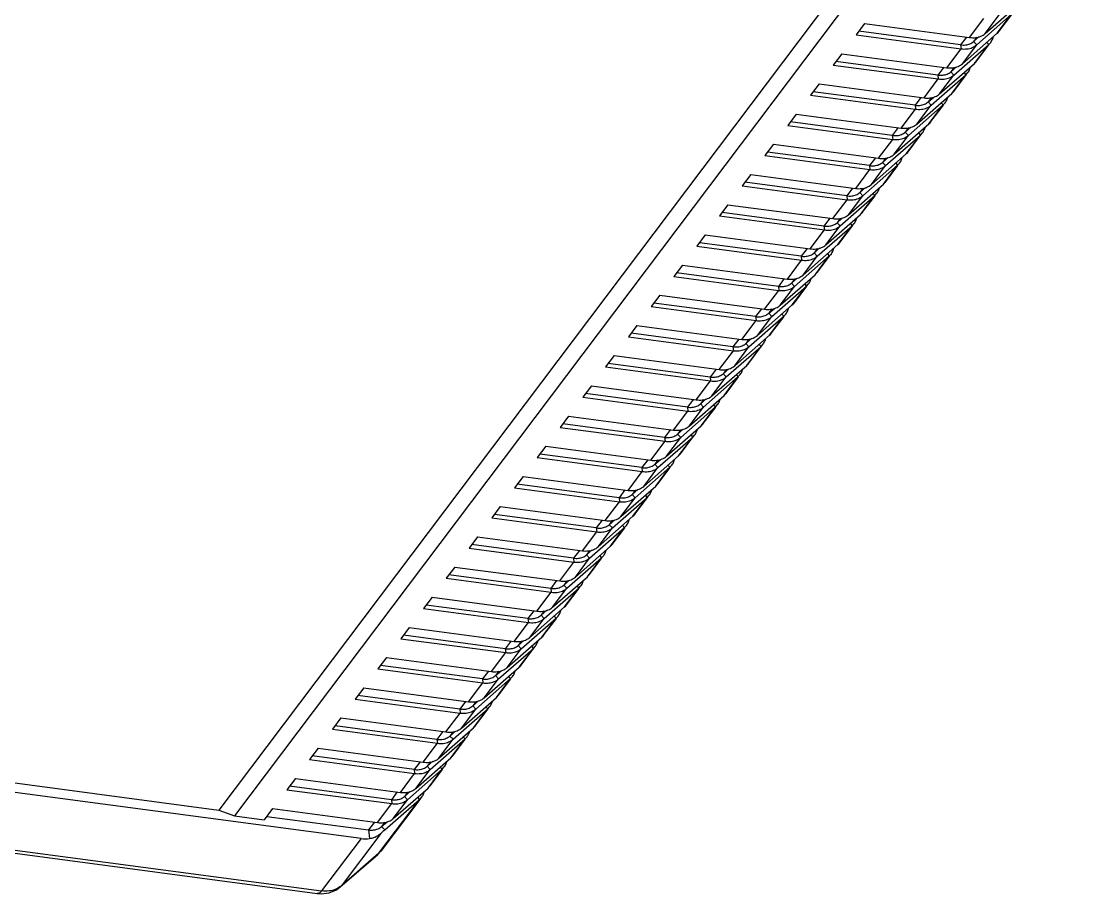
# Model space of a CAD drawing. Header units: millimetres. Extents: x 14343 to 15285, y -9166 to -7819.
# Drawn here: x 14973.7 to 15069, y -8985.3 to -8906.9 of the extents above; entities that cross this region are included whole.
import ezdxf

# ---------------------------------------------------------------- set-up
doc = ezdxf.new("R2010")
doc.units = ezdxf.units.MM

# ---------------------------------------------------------------- blocks, each defined once
blk = doc.blocks.new('u9')
at = {"color": 7, "linetype": 'Continuous'}
for p, q in [((-188.393, 491.942), (-191.791, 488.998)), ((-190.288, 487.569), (-186.745, 492.268)), ((-188.495, 491.834), (-188.393, 491.942)), ((-188.073, 492.175), (-188.392, 491.944)), ((-44.114, 473.3), (-186.745, 492.268)), ((-186.342, 492.508), (-186.692, 492.534)), ((-43.711, 473.54), (-186.342, 492.508)), ((-192.064, 487.101), (-188.495, 491.834)), ((-191.893, 488.89), (-188.495, 491.834)), ((-191.791, 488.998), (-192.073, 488.697)), ((-195.564, 484.067), (-192.073, 488.697)), ((-191.893, 488.89), (-195.542, 484.051)), ((-190.967, 486.794), (-191.056, 487.561)), ((-190.288, 487.569), (-47.658, 468.601)), ((-192.415, 486.792), (-195.542, 484.051)), ((-191.773, 486.131), (-193.054, 484.432)), ((-192.139, 486.498), (-192.647, 486.053)), ((-192.434, 486.107), (-192.139, 486.498)), ((-192.139, 486.498), (-192.415, 486.792)), ((-182.34, 484.876), (-191.773, 486.131)), ((-191.496, 486.094), (-190.967, 486.794)), ((-181.812, 485.577), (-190.967, 486.794)), ((-255.063, 384.532), (-178.901, 485.535)), ((-193.179, 485.776), (-196.308, 483.033)), ((-193.179, 485.776), (-194.46, 484.077)), ((-182.34, 484.876), (-181.575, 485.891)), ((-178.901, 485.535), (-181.575, 485.891)), ((-177.507, 485.004), (-178.901, 485.535)), ((-253.433, 384.315), (-177.507, 485.004)), ((-183.621, 483.177), (-193.054, 484.432)), ((-193.014, 484.08), (-193.054, 484.432)), ((-60.236, 469.409), (-177.507, 485.004)), ((-194.46, 484.077), (-197.588, 481.335)), ((-195.724, 483.855), (-195.542, 484.051)), ((-195.365, 483.86), (-195.543, 484.049)), ((-193.819, 483.417), (-195.1, 481.718)), ((-194.185, 483.785), (-194.693, 483.34)), ((-194.48, 483.393), (-194.185, 483.785)), ((-194.185, 483.785), (-194.46, 484.077)), ((-184.387, 482.163), (-193.819, 483.417)), ((-193.542, 483.38), (-193.014, 484.08)), ((-193.014, 484.08), (-183.859, 482.863)), ((-195.225, 483.062), (-198.354, 480.32)), ((-196.489, 482.838), (-197.61, 481.351)), ((-196.308, 483.033), (-197.588, 481.335)), ((-195.225, 483.062), (-196.506, 481.364)), ((-184.387, 482.163), (-183.621, 483.177)), ((-196.506, 481.364), (-199.635, 478.621)), ((-196.231, 481.071), (-196.506, 481.364)), ((-195.588, 480.667), (-195.06, 481.367)), ((-185.668, 480.464), (-195.1, 481.718)), ((-195.06, 481.367), (-195.1, 481.718)), ((-195.06, 481.367), (-185.905, 480.149)), ((-197.588, 481.335), (-197.77, 481.139)), ((-197.411, 481.146), (-197.588, 481.335)), ((-195.866, 480.703), (-197.147, 479.005)), ((-196.231, 481.071), (-196.739, 480.626)), ((-196.527, 480.68), (-196.231, 481.071)), ((-186.433, 479.449), (-195.866, 480.703)), ((-186.433, 479.449), (-185.668, 480.464)), ((-197.272, 480.349), (-200.4, 477.606)), ((-198.535, 480.124), (-199.657, 478.637)), ((-198.354, 480.32), (-199.635, 478.621)), ((-197.272, 480.349), (-198.552, 478.65)), ((-198.552, 478.65), (-201.681, 475.907)), ((-199.635, 478.621), (-199.816, 478.426)), ((-199.457, 478.432), (-199.635, 478.621)), ((-198.278, 478.358), (-198.552, 478.65)), ((-197.634, 477.953), (-197.106, 478.653)), ((-187.714, 477.75), (-197.147, 479.005)), ((-197.106, 478.653), (-197.147, 479.005)), ((-197.106, 478.653), (-187.951, 477.436)), ((-199.318, 477.635), (-202.446, 474.892)), ((-200.4, 477.606), (-201.681, 475.907)), ((-199.318, 477.635), (-200.599, 475.936)), ((-197.912, 477.99), (-199.193, 476.291)), ((-198.278, 478.358), (-198.785, 477.913)), ((-198.573, 477.966), (-198.278, 478.358)), ((-188.479, 476.735), (-197.912, 477.99)), ((-188.479, 476.735), (-187.714, 477.75)), ((-200.582, 477.411), (-201.703, 475.924)), ((-200.599, 475.936), (-203.727, 473.194)), ((-201.681, 475.907), (-201.863, 475.712)), ((-201.504, 475.719), (-201.681, 475.907)), ((-200.324, 475.644), (-200.832, 475.199)), ((-200.619, 475.253), (-200.324, 475.644)), ((-200.324, 475.644), (-200.599, 475.936)), ((-199.68, 475.239), (-199.152, 475.94)), ((-189.76, 475.037), (-199.193, 476.291)), ((-199.152, 475.94), (-199.193, 476.291)), ((-199.152, 475.94), (-189.997, 474.722)), ((-201.364, 474.921), (-204.492, 472.179)), ((-202.628, 474.697), (-203.749, 473.21)), ((-202.446, 474.892), (-203.727, 473.194)), ((-201.364, 474.921), (-202.645, 473.223)), ((-199.958, 475.276), (-201.239, 473.578)), ((-190.525, 474.022), (-199.958, 475.276)), ((-190.525, 474.022), (-189.76, 475.037)), ((-202.645, 473.223), (-205.773, 470.48)), ((-203.727, 473.194), (-203.909, 472.998)), ((-203.55, 473.005), (-203.727, 473.194)), ((-202.37, 472.93), (-202.878, 472.485)), ((-202.665, 472.539), (-202.37, 472.93)), ((-202.37, 472.93), (-202.645, 473.223)), ((-201.727, 472.526), (-201.199, 473.226)), ((-191.806, 472.323), (-201.239, 473.578)), ((-201.199, 473.226), (-201.239, 473.578)), ((-201.199, 473.226), (-192.044, 472.009)), ((-203.41, 472.208), (-206.539, 469.465)), ((-204.674, 471.984), (-205.795, 470.497)), ((-204.492, 472.179), (-205.773, 470.48)), ((-203.41, 472.208), (-204.691, 470.509)), ((-202.004, 472.563), (-203.285, 470.864)), ((-192.572, 471.308), (-202.004, 472.563)), ((-192.572, 471.308), (-191.806, 472.323)), ((-204.691, 470.509), (-207.82, 467.767)), ((-205.773, 470.48), (-205.955, 470.285)), ((-205.596, 470.292), (-205.773, 470.48)), ((-204.416, 470.217), (-204.924, 469.772)), ((-204.712, 469.825), (-204.416, 470.217)), ((-204.416, 470.217), (-204.691, 470.509)), ((-203.773, 469.812), (-203.245, 470.512)), ((-193.853, 469.61), (-203.285, 470.864)), ((-203.245, 470.512), (-203.285, 470.864)), ((-203.245, 470.512), (-194.09, 469.295)), ((-205.456, 469.494), (-208.585, 466.752)), ((-206.72, 469.27), (-207.842, 467.783)), ((-206.539, 469.465), (-207.82, 467.767)), ((-205.456, 469.494), (-206.737, 467.796)), ((-204.051, 469.849), (-205.332, 468.15)), ((-194.618, 468.595), (-204.051, 469.849)), ((-194.618, 468.595), (-193.853, 469.61)), ((-195.899, 466.896), (-205.332, 468.15)), ((-205.291, 467.799), (-205.332, 468.15)), ((-206.737, 467.796), (-209.866, 465.053)), ((-207.82, 467.767), (-208.001, 467.571)), ((-207.642, 467.578), (-207.82, 467.767)), ((-206.097, 467.135), (-207.378, 465.437)), ((-206.463, 467.503), (-206.97, 467.058)), ((-206.758, 467.112), (-206.463, 467.503)), ((-206.463, 467.503), (-206.737, 467.796)), ((-196.664, 465.881), (-206.097, 467.135)), ((-205.819, 467.099), (-205.291, 467.799)), ((-205.291, 467.799), (-196.136, 466.581)), ((-207.503, 466.781), (-210.631, 464.038)), ((-208.767, 466.556), (-209.888, 465.069)), ((-208.585, 466.752), (-209.866, 465.053)), ((-207.503, 466.781), (-208.784, 465.082)), ((-196.664, 465.881), (-195.899, 466.896)), ((-197.945, 464.182), (-207.378, 465.437)), ((-207.337, 465.085), (-207.378, 465.437)), ((-208.784, 465.082), (-211.912, 462.339)), ((-209.866, 465.053), (-210.047, 464.858)), ((-209.689, 464.864), (-209.866, 465.053)), ((-208.143, 464.422), (-209.424, 462.723)), ((-208.509, 464.79), (-209.016, 464.345)), ((-208.804, 464.398), (-208.509, 464.79)), ((-208.509, 464.79), (-208.784, 465.082)), ((-198.71, 463.167), (-208.143, 464.422)), ((-207.865, 464.385), (-207.337, 465.085)), ((-207.337, 465.085), (-198.182, 463.868)), ((-209.549, 464.067), (-212.677, 461.325)), ((-210.813, 463.843), (-211.934, 462.356)), ((-210.631, 464.038), (-211.912, 462.339)), ((-209.549, 464.067), (-210.83, 462.368)), ((-198.71, 463.167), (-197.945, 464.182)), ((-210.83, 462.368), (-213.958, 459.626)), ((-211.912, 462.339), (-212.094, 462.144)), ((-211.735, 462.151), (-211.912, 462.339)), ((-210.555, 462.076), (-210.83, 462.368)), ((-209.912, 461.671), (-209.384, 462.372)), ((-199.991, 461.469), (-209.424, 462.723)), ((-209.384, 462.372), (-209.424, 462.723)), ((-209.384, 462.372), (-200.228, 461.154)), ((-211.595, 461.353), (-214.724, 458.611)), ((-211.595, 461.353), (-212.876, 459.655)), ((-210.189, 461.708), (-211.47, 460.01)), ((-210.555, 462.076), (-211.063, 461.631)), ((-210.85, 461.685), (-210.555, 462.076)), ((-200.757, 460.454), (-210.189, 461.708)), ((-200.757, 460.454), (-199.991, 461.469)), ((-212.859, 461.129), (-213.98, 459.642)), ((-212.677, 461.325), (-213.958, 459.626)), ((-212.876, 459.655), (-216.005, 456.912)), ((-213.958, 459.626), (-214.14, 459.43)), ((-213.781, 459.437), (-213.958, 459.626)), ((-212.601, 459.362), (-212.876, 459.655)), ((-211.958, 458.958), (-211.43, 459.658)), ((-202.037, 458.755), (-211.47, 460.01)), ((-211.43, 459.658), (-211.47, 460.01)), ((-211.43, 459.658), (-202.275, 458.441)), ((-213.641, 458.64), (-216.77, 455.897)), ((-214.724, 458.611), (-216.005, 456.912)), ((-213.641, 458.64), (-214.922, 456.941)), ((-212.236, 458.995), (-213.516, 457.296)), ((-212.601, 459.362), (-213.109, 458.917)), ((-212.896, 458.971), (-212.601, 459.362)), ((-202.803, 457.74), (-212.236, 458.995)), ((-202.803, 457.74), (-202.037, 458.755)), ((-214.905, 458.416), (-216.026, 456.929)), ((-214.922, 456.941), (-218.051, 454.199)), ((-216.005, 456.912), (-216.186, 456.717)), ((-215.827, 456.724), (-216.005, 456.912)), ((-214.648, 456.649), (-215.155, 456.204)), ((-214.943, 456.257), (-214.648, 456.649)), ((-214.648, 456.649), (-214.922, 456.941)), ((-214.004, 456.244), (-213.476, 456.944)), ((-204.084, 456.042), (-213.516, 457.296)), ((-213.476, 456.944), (-213.516, 457.296)), ((-213.476, 456.944), (-204.321, 455.727)), ((-215.688, 455.926), (-218.816, 453.184)), ((-216.951, 455.702), (-218.073, 454.215)), ((-216.77, 455.897), (-218.051, 454.199)), ((-215.688, 455.926), (-216.969, 454.228)), ((-214.282, 456.281), (-215.563, 454.582)), ((-204.849, 455.027), (-214.282, 456.281)), ((-204.849, 455.027), (-204.084, 456.042)), ((-216.969, 454.228), (-220.097, 451.485)), ((-218.051, 454.199), (-218.232, 454.003)), ((-217.874, 454.01), (-218.051, 454.199)), ((-216.694, 453.935), (-217.201, 453.49)), ((-216.989, 453.544), (-216.694, 453.935)), ((-216.694, 453.935), (-216.969, 454.228)), ((-216.05, 453.531), (-215.522, 454.231)), ((-206.13, 453.328), (-215.563, 454.582)), ((-215.522, 454.231), (-215.563, 454.582)), ((-215.522, 454.231), (-206.367, 453.013)), ((-217.734, 453.213), (-220.862, 450.47)), ((-218.998, 452.988), (-220.119, 451.501)), ((-218.816, 453.184), (-220.097, 451.485)), ((-217.734, 453.213), (-219.015, 451.514)), ((-216.328, 453.567), (-217.609, 451.869)), ((-206.895, 452.313), (-216.328, 453.567)), ((-206.895, 452.313), (-206.13, 453.328)), ((-208.176, 450.614), (-217.609, 451.869)), ((-217.568, 451.517), (-217.609, 451.869)), ((-219.015, 451.514), (-222.143, 448.771)), ((-220.097, 451.485), (-220.279, 451.29)), ((-219.92, 451.296), (-220.097, 451.485)), ((-218.74, 451.222), (-219.248, 450.777)), ((-219.035, 450.83), (-218.74, 451.222)), ((-218.74, 451.222), (-219.015, 451.514)), ((-218.097, 450.817), (-217.568, 451.517)), ((-217.568, 451.517), (-208.413, 450.3)), ((-219.78, 450.499), (-222.909, 447.757)), ((-221.044, 450.275), (-222.165, 448.788)), ((-220.862, 450.47), (-222.143, 448.771)), ((-219.78, 450.499), (-221.061, 448.8)), ((-218.374, 450.854), (-219.655, 449.155)), ((-208.941, 449.599), (-218.374, 450.854)), ((-208.941, 449.599), (-208.176, 450.614)), ((-210.222, 447.901), (-219.655, 449.155)), ((-219.615, 448.804), (-219.655, 449.155)), ((-221.061, 448.8), (-224.189, 446.058)), ((-222.143, 448.771), (-222.325, 448.576)), ((-221.966, 448.583), (-222.143, 448.771)), ((-220.42, 448.14), (-221.701, 446.442)), ((-220.786, 448.508), (-221.294, 448.063)), ((-221.081, 448.117), (-220.786, 448.508)), ((-220.786, 448.508), (-221.061, 448.8)), ((-210.988, 446.886), (-220.42, 448.14)), ((-220.143, 448.103), (-219.615, 448.804)), ((-219.615, 448.804), (-210.46, 447.586)), ((-221.826, 447.785), (-224.955, 445.043)), ((-223.09, 447.561), (-224.211, 446.074)), ((-222.909, 447.757), (-224.189, 446.058)), ((-221.826, 447.785), (-223.107, 446.087)), ((-210.988, 446.886), (-210.222, 447.901)), ((-212.269, 445.187), (-221.701, 446.442)), ((-221.661, 446.09), (-221.701, 446.442)), ((-223.107, 446.087), (-226.236, 443.344)), ((-224.189, 446.058), (-224.371, 445.862)), ((-224.012, 445.869), (-224.189, 446.058)), ((-222.467, 445.427), (-223.748, 443.728)), ((-222.832, 445.794), (-223.34, 445.349)), ((-223.128, 445.403), (-222.832, 445.794)), ((-222.832, 445.794), (-223.107, 446.087)), ((-213.034, 444.172), (-222.467, 445.427)), ((-222.189, 445.39), (-221.661, 446.09)), ((-221.661, 446.09), (-212.506, 444.873)), ((-213.034, 444.172), (-212.269, 445.187)), ((-223.873, 445.072), (-227.001, 442.329)), ((-225.136, 444.848), (-226.258, 443.361)), ((-224.955, 445.043), (-226.236, 443.344)), ((-223.873, 445.072), (-225.153, 443.373)), ((-225.153, 443.373), (-228.282, 440.631)), ((-226.236, 443.344), (-226.417, 443.149)), ((-226.058, 443.156), (-226.236, 443.344)), ((-224.879, 443.081), (-225.153, 443.373)), ((-224.235, 442.676), (-223.707, 443.376)), ((-214.315, 442.474), (-223.748, 443.728)), ((-223.707, 443.376), (-223.748, 443.728)), ((-223.707, 443.376), (-214.552, 442.159)), ((-225.919, 442.358), (-229.047, 439.616)), ((-227.001, 442.329), (-228.282, 440.631)), ((-225.919, 442.358), (-227.2, 440.66)), ((-224.513, 442.713), (-225.794, 441.014)), ((-224.879, 443.081), (-225.386, 442.636)), ((-225.174, 442.689), (-224.879, 443.081)), ((-215.08, 441.459), (-224.513, 442.713)), ((-215.08, 441.459), (-214.315, 442.474)), ((-227.183, 442.134), (-228.304, 440.647)), ((-227.2, 440.66), (-230.328, 437.917)), ((-228.282, 440.631), (-228.464, 440.435)), ((-228.105, 440.442), (-228.282, 440.631)), ((-226.925, 440.367), (-227.2, 440.66)), ((-226.281, 439.963), (-225.753, 440.663)), ((-216.361, 439.76), (-225.794, 441.014)), ((-225.753, 440.663), (-225.794, 441.014)), ((-225.753, 440.663), (-216.598, 439.445)), ((-227.965, 439.645), (-231.093, 436.902)), ((-229.047, 439.616), (-230.328, 437.917)), ((-227.965, 439.645), (-229.246, 437.946)), ((-226.559, 439.999), (-227.84, 438.301)), ((-226.925, 440.367), (-227.433, 439.922)), ((-227.22, 439.976), (-226.925, 440.367)), ((-217.126, 438.745), (-226.559, 439.999)), ((-217.126, 438.745), (-216.361, 439.76)), ((-229.229, 439.42), (-230.35, 437.934)), ((-229.246, 437.946), (-232.374, 435.203)), ((-230.328, 437.917), (-230.51, 437.722)), ((-230.151, 437.728), (-230.328, 437.917)), ((-228.971, 437.654), (-229.479, 437.209)), ((-229.266, 437.262), (-228.971, 437.654)), ((-228.971, 437.654), (-229.246, 437.946)), ((-228.328, 437.249), (-227.8, 437.949)), ((-218.407, 437.046), (-227.84, 438.301)), ((-227.8, 437.949), (-227.84, 438.301)), ((-227.8, 437.949), (-218.645, 436.732)), ((-230.011, 436.931), (-233.14, 434.189)), ((-231.275, 436.707), (-232.396, 435.22)), ((-231.093, 436.902), (-232.374, 435.203)), ((-230.011, 436.931), (-231.292, 435.232)), ((-228.605, 437.286), (-229.886, 435.587)), ((-219.173, 436.031), (-228.605, 437.286)), ((-219.173, 436.031), (-218.407, 437.046)), ((-231.292, 435.232), (-234.421, 432.49)), ((-232.374, 435.203), (-232.556, 435.008)), ((-232.197, 435.015), (-232.374, 435.203)), ((-231.017, 434.94), (-231.525, 434.495)), ((-231.312, 434.549), (-231.017, 434.94)), ((-231.017, 434.94), (-231.292, 435.232)), ((-230.374, 434.535), (-229.846, 435.236)), ((-220.454, 434.333), (-229.886, 435.587)), ((-229.846, 435.236), (-229.886, 435.587)), ((-229.846, 435.236), (-220.691, 434.018)), ((-232.057, 434.217), (-235.186, 431.475)), ((-233.321, 433.993), (-234.442, 432.506)), ((-233.14, 434.189), (-234.421, 432.49)), ((-232.057, 434.217), (-233.338, 432.519)), ((-230.652, 434.572), (-231.933, 432.874)), ((-221.219, 433.318), (-230.652, 434.572)), ((-221.219, 433.318), (-220.454, 434.333)), ((-222.5, 431.619), (-231.933, 432.874)), ((-231.892, 432.522), (-231.933, 432.874)), ((-233.338, 432.519), (-236.467, 429.776)), ((-234.421, 432.49), (-234.602, 432.294)), ((-234.243, 432.301), (-234.421, 432.49)), ((-232.698, 431.859), (-233.979, 430.16)), ((-233.064, 432.226), (-233.571, 431.781)), ((-233.359, 431.835), (-233.064, 432.226)), ((-233.064, 432.226), (-233.338, 432.519)), ((-223.265, 430.604), (-232.698, 431.859)), ((-232.42, 431.822), (-231.892, 432.522)), ((-231.892, 432.522), (-222.737, 431.305)), ((-234.104, 431.504), (-237.232, 428.761)), ((-235.368, 431.28), (-236.489, 429.793)), ((-235.186, 431.475), (-236.467, 429.776)), ((-234.104, 431.504), (-235.385, 429.805)), ((-223.265, 430.604), (-222.5, 431.619)), ((-224.546, 428.906), (-233.979, 430.16)), ((-233.938, 429.808), (-233.979, 430.16)), ((-235.385, 429.805), (-238.513, 427.063)), ((-236.467, 429.776), (-236.648, 429.581)), ((-236.29, 429.588), (-236.467, 429.776)), ((-234.744, 429.145), (-236.025, 427.446)), ((-235.11, 429.513), (-235.617, 429.068)), ((-235.405, 429.121), (-235.11, 429.513)), ((-235.11, 429.513), (-235.385, 429.805)), ((-225.311, 427.891), (-234.744, 429.145)), ((-234.466, 429.108), (-233.938, 429.808)), ((-233.938, 429.808), (-224.783, 428.591)), ((-236.15, 428.79), (-239.278, 426.048)), ((-237.414, 428.566), (-238.535, 427.079)), ((-237.232, 428.761), (-238.513, 427.063)), ((-236.15, 428.79), (-237.431, 427.092)), ((-225.311, 427.891), (-224.546, 428.906)), ((-237.431, 427.092), (-240.559, 424.349)), ((-238.513, 427.063), (-238.695, 426.867)), ((-238.336, 426.874), (-238.513, 427.063)), ((-237.156, 426.799), (-237.431, 427.092)), ((-236.513, 426.395), (-235.985, 427.095)), ((-226.592, 426.192), (-236.025, 427.446)), ((-235.985, 427.095), (-236.025, 427.446)), ((-235.985, 427.095), (-226.829, 425.877)), ((-236.79, 426.431), (-238.071, 424.733)), ((-237.156, 426.799), (-237.664, 426.354)), ((-237.451, 426.408), (-237.156, 426.799)), ((-227.358, 425.177), (-236.79, 426.431)), ((-227.358, 425.177), (-226.592, 426.192)), ((-238.196, 426.077), (-241.325, 423.334)), ((-239.46, 425.852), (-240.581, 424.366)), ((-239.278, 426.048), (-240.559, 424.349)), ((-238.196, 426.077), (-239.477, 424.378)), ((-239.477, 424.378), (-242.606, 421.635)), ((-240.559, 424.349), (-240.741, 424.154)), ((-240.382, 424.16), (-240.559, 424.349)), ((-239.202, 424.086), (-239.477, 424.378)), ((-238.559, 423.681), (-238.031, 424.381)), ((-228.638, 423.478), (-238.071, 424.733)), ((-238.031, 424.381), (-238.071, 424.733)), ((-238.031, 424.381), (-228.876, 423.164)), ((-240.242, 423.363), (-243.371, 420.621)), ((-241.325, 423.334), (-242.606, 421.635)), ((-240.242, 423.363), (-241.523, 421.664)), ((-238.837, 423.718), (-240.117, 422.019)), ((-239.202, 424.086), (-239.71, 423.641)), ((-239.497, 423.694), (-239.202, 424.086)), ((-229.404, 422.463), (-238.837, 423.718)), ((-229.404, 422.463), (-228.638, 423.478)), ((-241.506, 423.139), (-242.627, 421.652)), ((-241.523, 421.664), (-244.652, 418.922)), ((-242.606, 421.635), (-242.787, 421.44)), ((-242.428, 421.447), (-242.606, 421.635)), ((-241.249, 421.372), (-241.756, 420.927)), ((-241.544, 420.981), (-241.249, 421.372)), ((-241.249, 421.372), (-241.523, 421.664)), ((-240.605, 420.967), (-240.077, 421.668)), ((-230.685, 420.765), (-240.117, 422.019)), ((-240.077, 421.668), (-240.117, 422.019)), ((-240.077, 421.668), (-230.922, 420.45)), ((-242.289, 420.649), (-245.417, 417.907)), ((-243.552, 420.425), (-244.674, 418.938)), ((-243.371, 420.621), (-244.652, 418.922)), ((-242.289, 420.649), (-243.57, 418.951)), ((-240.883, 421.004), (-242.164, 419.306)), ((-231.45, 419.75), (-240.883, 421.004)), ((-231.45, 419.75), (-230.685, 420.765)), ((-243.57, 418.951), (-246.698, 416.208)), ((-244.652, 418.922), (-244.833, 418.726)), ((-244.474, 418.733), (-244.652, 418.922)), ((-243.295, 418.658), (-243.802, 418.213)), ((-243.59, 418.267), (-243.295, 418.658)), ((-243.295, 418.658), (-243.57, 418.951)), ((-242.651, 418.254), (-242.123, 418.954)), ((-232.731, 418.051), (-242.164, 419.306)), ((-242.123, 418.954), (-242.164, 419.306)), ((-242.123, 418.954), (-232.968, 417.737)), ((-244.335, 417.936), (-247.463, 415.193)), ((-245.599, 417.712), (-246.72, 416.225)), ((-245.417, 417.907), (-246.698, 416.208)), ((-244.335, 417.936), (-245.616, 416.237)), ((-242.929, 418.291), (-244.21, 416.592)), ((-233.496, 417.036), (-242.929, 418.291)), ((-233.496, 417.036), (-232.731, 418.051)), ((-234.777, 415.338), (-244.21, 416.592)), ((-244.169, 416.24), (-244.21, 416.592)), ((-245.616, 416.237), (-248.744, 413.495)), ((-246.698, 416.208), (-246.88, 416.013)), ((-246.521, 416.02), (-246.698, 416.208)), ((-245.341, 415.945), (-245.849, 415.5)), ((-245.636, 415.553), (-245.341, 415.945)), ((-245.341, 415.945), (-245.616, 416.237)), ((-244.698, 415.54), (-244.169, 416.24)), ((-244.169, 416.24), (-235.014, 415.023)), ((-246.381, 415.222), (-249.509, 412.48)), ((-247.645, 414.998), (-248.766, 413.511)), ((-247.463, 415.193), (-248.744, 413.495)), ((-246.381, 415.222), (-247.662, 413.524)), ((-244.975, 415.577), (-246.256, 413.878)), ((-235.542, 414.323), (-244.975, 415.577)), ((-235.542, 414.323), (-234.777, 415.338))]:
    blk.add_line(p, q, dxfattribs=at)
blk.add_lwpolyline([(-186.692, 492.534), (-187.425, 492.447), (-188.073, 492.175)], dxfattribs=at)
for centre, radius, start, end in [((-187.427, 490.607), 1.627, 126.00505, 131.04923), ((-268.525, 573.604), 115.452, 311.24191, 311.47392), ((-194.685, 483.071), 1.301, 142.9507, 151.00805), ((-195.439, 482.045), 1.316, 140.13911, 142.95647), ((-195.447, 482.053), 1.305, 131.26364, 140.15491), ((-196.732, 480.355), 1.301, 142.9409, 150.9587), ((-197.485, 479.332), 1.316, 140.13911, 142.95647), ((-197.493, 479.339), 1.305, 131.26364, 140.15491), ((-199.54, 476.625), 1.305, 131.26364, 140.15491), ((-198.778, 477.642), 1.301, 142.9409, 150.9587), ((-199.531, 476.618), 1.316, 140.13911, 142.95647), ((-200.825, 474.928), 1.301, 142.9409, 150.9587), ((-201.577, 473.904), 1.316, 140.13911, 142.95647), ((-201.586, 473.912), 1.305, 131.26364, 140.15491), ((-202.871, 472.215), 1.301, 142.9409, 150.9587), ((-203.624, 471.191), 1.316, 140.13911, 142.95647), ((-203.632, 471.198), 1.305, 131.26364, 140.15491), ((-204.917, 469.501), 1.301, 142.9409, 150.9587), ((-205.67, 468.477), 1.316, 140.13911, 142.95647), ((-205.678, 468.485), 1.305, 131.26364, 140.15491), ((-206.963, 466.787), 1.301, 142.9409, 150.9587), ((-207.716, 465.764), 1.316, 140.13911, 142.95647), ((-207.724, 465.771), 1.305, 131.26364, 140.15491), ((-209.009, 464.074), 1.301, 142.9409, 150.9587), ((-209.762, 463.05), 1.316, 140.13911, 142.95647), ((-209.771, 463.057), 1.305, 131.26364, 140.15491), ((-211.056, 461.36), 1.301, 142.9409, 150.9587), ((-211.809, 460.336), 1.316, 140.13911, 142.95647), ((-211.817, 460.344), 1.305, 131.26364, 140.15491), ((-213.863, 457.63), 1.305, 131.26364, 140.15491), ((-213.102, 458.647), 1.301, 142.9409, 150.9587), ((-213.855, 457.623), 1.316, 140.13911, 142.95647), ((-215.148, 455.933), 1.301, 142.9409, 150.9587), ((-215.901, 454.909), 1.316, 140.13911, 142.95647), ((-215.909, 454.917), 1.305, 131.26364, 140.15491), ((-217.194, 453.219), 1.301, 142.9409, 150.9587), ((-217.947, 452.196), 1.316, 140.13911, 142.95647), ((-217.956, 452.203), 1.305, 131.26364, 140.15491), ((-219.241, 450.506), 1.301, 142.9409, 150.9587), ((-219.994, 449.482), 1.316, 140.13911, 142.95647), ((-220.002, 449.489), 1.305, 131.26364, 140.15491), ((-221.287, 447.792), 1.301, 142.9409, 150.9587), ((-222.04, 446.768), 1.316, 140.13911, 142.95647), ((-222.048, 446.776), 1.305, 131.26364, 140.15491), ((-223.333, 445.079), 1.301, 142.9409, 150.9587), ((-224.086, 444.055), 1.316, 140.13911, 142.95647), ((-224.094, 444.062), 1.305, 131.26364, 140.15491), ((-226.141, 441.349), 1.305, 131.26364, 140.15491), ((-225.379, 442.365), 1.301, 142.9409, 150.9587), ((-226.132, 441.341), 1.316, 140.13911, 142.95647), ((-227.426, 439.651), 1.301, 142.9409, 150.9587), ((-228.178, 438.628), 1.316, 140.13911, 142.95647), ((-228.187, 438.635), 1.305, 131.26364, 140.15491), ((-229.472, 436.938), 1.301, 142.9409, 150.9587), ((-230.225, 435.914), 1.316, 140.13911, 142.95647), ((-230.233, 435.921), 1.305, 131.26364, 140.15491), ((-231.518, 434.224), 1.301, 142.9409, 150.9587), ((-232.271, 433.2), 1.316, 140.13911, 142.95647), ((-232.279, 433.208), 1.305, 131.26364, 140.15491), ((-233.564, 431.511), 1.301, 142.9409, 150.9587), ((-234.317, 430.487), 1.316, 140.13911, 142.95647), ((-234.325, 430.494), 1.305, 131.26364, 140.15491), ((-235.61, 428.797), 1.301, 142.9409, 150.9587), ((-236.363, 427.773), 1.316, 140.13911, 142.95647), ((-236.372, 427.781), 1.305, 131.26364, 140.15491), ((-237.657, 426.083), 1.301, 142.9409, 150.9587), ((-238.41, 425.06), 1.316, 140.13911, 142.95647), ((-238.418, 425.067), 1.305, 131.26364, 140.15491), ((-240.464, 422.353), 1.305, 131.26364, 140.15491), ((-239.703, 423.37), 1.301, 142.9409, 150.9587), ((-240.456, 422.346), 1.316, 140.13911, 142.95647), ((-241.749, 420.656), 1.301, 142.9409, 150.9587), ((-242.502, 419.632), 1.316, 140.13911, 142.95647), ((-242.51, 419.64), 1.305, 131.26364, 140.15491), ((-243.795, 417.943), 1.301, 142.9409, 150.9587), ((-244.548, 416.919), 1.316, 140.13911, 142.95647), ((-244.557, 416.926), 1.305, 131.26364, 140.15491), ((-245.842, 415.229), 1.301, 142.9409, 150.9587), ((-246.595, 414.205), 1.316, 140.13911, 142.95647), ((-246.603, 414.213), 1.305, 131.26364, 140.15491)]:
    blk.add_arc(centre, radius, start, end, dxfattribs=at)
blk.add_ellipse((-189.985, 484.933), major_axis=(-2.223, 2.022), ratio=0.777988, start_param=-0.843142, end_param=-0.550604, dxfattribs=at)
for points, start_tangent, end_tangent in [([(-188.383, 491.923), (-188.009, 492.131)], (0.808701, 0.58822), (0.924457, 0.381286)), ([(-188.009, 492.131), (-187.413, 492.279), (-186.745, 492.268)], (0.924457, 0.381286), (0.991268, -0.13186)), ([(-186.745, 492.268), (-186.502, 492.481), (-186.343, 492.503)], (0.602075, 0.79844), (0.995206, -0.097798)), ([(-191.056, 487.561), (-191.433, 487.465), (-191.772, 487.311), (-192.064, 487.101)], (-0.986497, -0.163782), (-0.749297, -0.662234)), ([(-192.308, 486.139), (-192.787, 486.018), (-193.179, 485.776)], (-0.993897, -0.110315), (-0.751963, -0.659205)), ([(-191.773, 486.131), (-192.308, 486.139)], (-0.991273, 0.131826), (-0.993897, -0.110315)), ([(-190.967, 486.794), (-191.413, 486.801), (-191.812, 486.7), (-192.139, 486.498)], (-0.991273, 0.131826), (-0.751963, -0.659205)), ([(-193.054, 484.432), (-193.589, 484.44), (-194.068, 484.319), (-194.46, 484.077)], (-0.991273, 0.131826), (-0.751963, -0.659205)), ([(-195.957, 483.353), (-195.823, 483.702)], (0.229288, 0.973359), (0.48435, 0.874874)), ([(-194.354, 483.425), (-194.833, 483.304), (-195.225, 483.062)], (-0.993897, -0.110315), (-0.751963, -0.659205)), ([(-193.819, 483.417), (-194.354, 483.425)], (-0.991273, 0.131826), (-0.993897, -0.110315)), ([(-193.014, 484.08), (-193.459, 484.087), (-193.858, 483.987), (-194.185, 483.785)], (-0.991273, 0.131826), (-0.751963, -0.659205)), ([(-195.1, 481.718), (-195.635, 481.727), (-196.114, 481.606), (-196.506, 481.364)], (-0.991273, 0.131826), (-0.751963, -0.659205)), ([(-195.06, 481.367), (-195.505, 481.374), (-195.904, 481.273), (-196.231, 481.071)], (-0.991273, 0.131826), (-0.751963, -0.659205)), ([(-197.869, 480.987), (-198.002, 480.64)], (-0.485105, -0.874456), (-0.231564, -0.97282)), ([(-196.4, 480.712), (-196.879, 480.591), (-197.272, 480.349)], (-0.993897, -0.110315), (-0.751963, -0.659205)), ([(-195.866, 480.703), (-196.4, 480.712)], (-0.991273, 0.131826), (-0.993897, -0.110315)), ([(-197.147, 479.005), (-197.681, 479.013), (-198.16, 478.892), (-198.552, 478.65)], (-0.991273, 0.131826), (-0.751963, -0.659205)), ([(-197.106, 478.653), (-197.552, 478.66), (-197.951, 478.559), (-198.278, 478.358)], (-0.991273, 0.131826), (-0.751963, -0.659205)), ([(-199.915, 478.273), (-200.049, 477.927)], (-0.485105, -0.874456), (-0.231564, -0.97282)), ([(-198.446, 477.998), (-198.925, 477.877), (-199.318, 477.635)], (-0.993897, -0.110315), (-0.751963, -0.659205)), ([(-197.912, 477.99), (-198.446, 477.998)], (-0.991273, 0.131826), (-0.993897, -0.110315)), ([(-199.193, 476.291), (-199.727, 476.299), (-200.206, 476.178), (-200.599, 475.936)], (-0.991273, 0.131826), (-0.751963, -0.659205)), ([(-199.152, 475.94), (-199.598, 475.946), (-199.997, 475.846), (-200.324, 475.644)], (-0.991273, 0.131826), (-0.751963, -0.659205)), ([(-201.962, 475.56), (-202.095, 475.213)], (-0.485105, -0.874456), (-0.231564, -0.97282)), ([(-200.493, 475.284), (-200.972, 475.164), (-201.364, 474.921)], (-0.993897, -0.110315), (-0.751963, -0.659205)), ([(-199.958, 475.276), (-200.493, 475.284)], (-0.991273, 0.131826), (-0.993897, -0.110315)), ([(-204.008, 472.846), (-204.141, 472.499)], (-0.485105, -0.874456), (-0.231564, -0.97282)), ([(-201.239, 473.578), (-201.774, 473.586), (-202.253, 473.465), (-202.645, 473.223)], (-0.991273, 0.131826), (-0.751963, -0.659205)), ([(-201.199, 473.226), (-201.644, 473.233), (-202.043, 473.132), (-202.37, 472.93)], (-0.991273, 0.131826), (-0.751963, -0.659205)), ([(-202.539, 472.571), (-203.018, 472.45), (-203.41, 472.208)], (-0.993897, -0.110315), (-0.751963, -0.659205)), ([(-202.004, 472.563), (-202.539, 472.571)], (-0.991273, 0.131826), (-0.993897, -0.110315)), ([(-203.285, 470.864), (-203.82, 470.872), (-204.299, 470.751), (-204.691, 470.509)], (-0.991273, 0.131826), (-0.751963, -0.659205)), ([(-206.054, 470.132), (-206.187, 469.786)], (-0.485105, -0.874456), (-0.231564, -0.97282)), ([(-203.245, 470.512), (-203.69, 470.519), (-204.089, 470.419), (-204.416, 470.217)], (-0.991273, 0.131826), (-0.751963, -0.659205)), ([(-204.585, 469.857), (-205.064, 469.736), (-205.456, 469.494)], (-0.993897, -0.110315), (-0.751963, -0.659205)), ([(-204.051, 469.849), (-204.585, 469.857)], (-0.991273, 0.131826), (-0.993897, -0.110315)), ([(-205.332, 468.15), (-205.866, 468.159), (-206.345, 468.038), (-206.737, 467.796)], (-0.991273, 0.131826), (-0.751963, -0.659205)), ([(-208.1, 467.419), (-208.234, 467.072)], (-0.485105, -0.874456), (-0.231564, -0.97282)), ([(-206.631, 467.144), (-207.11, 467.023), (-207.503, 466.781)], (-0.993897, -0.110315), (-0.751963, -0.659205)), ([(-206.097, 467.135), (-206.631, 467.144)], (-0.991273, 0.131826), (-0.993897, -0.110315)), ([(-205.291, 467.799), (-205.737, 467.806), (-206.136, 467.705), (-206.463, 467.503)], (-0.991273, 0.131826), (-0.751963, -0.659205)), ([(-207.378, 465.437), (-207.912, 465.445), (-208.391, 465.324), (-208.784, 465.082)], (-0.991273, 0.131826), (-0.751963, -0.659205)), ([(-210.146, 464.705), (-210.28, 464.359)], (-0.485105, -0.874456), (-0.231564, -0.97282)), ([(-208.678, 464.43), (-209.157, 464.309), (-209.549, 464.067)], (-0.993897, -0.110315), (-0.751963, -0.659205)), ([(-208.143, 464.422), (-208.678, 464.43)], (-0.991273, 0.131826), (-0.993897, -0.110315)), ([(-207.337, 465.085), (-207.783, 465.092), (-208.182, 464.991), (-208.509, 464.79)], (-0.991273, 0.131826), (-0.751963, -0.659205)), ([(-209.424, 462.723), (-209.959, 462.731), (-210.437, 462.61), (-210.83, 462.368)], (-0.991273, 0.131826), (-0.751963, -0.659205)), ([(-209.384, 462.372), (-209.829, 462.378), (-210.228, 462.278), (-210.555, 462.076)], (-0.991273, 0.131826), (-0.751963, -0.659205)), ([(-212.193, 461.992), (-212.326, 461.645)], (-0.485105, -0.874456), (-0.231564, -0.97282)), ([(-210.724, 461.716), (-211.203, 461.596), (-211.595, 461.353)], (-0.993897, -0.110315), (-0.751963, -0.659205)), ([(-210.189, 461.708), (-210.724, 461.716)], (-0.991273, 0.131826), (-0.993897, -0.110315)), ([(-211.47, 460.01), (-212.005, 460.018), (-212.484, 459.897), (-212.876, 459.655)], (-0.991273, 0.131826), (-0.751963, -0.659205)), ([(-211.43, 459.658), (-211.875, 459.665), (-212.274, 459.564), (-212.601, 459.362)], (-0.991273, 0.131826), (-0.751963, -0.659205)), ([(-214.239, 459.278), (-214.372, 458.931)], (-0.485105, -0.874456), (-0.231564, -0.97282)), ([(-212.77, 459.003), (-213.249, 458.882), (-213.641, 458.64)], (-0.993897, -0.110315), (-0.751963, -0.659205)), ([(-212.236, 458.995), (-212.77, 459.003)], (-0.991273, 0.131826), (-0.993897, -0.110315)), ([(-213.516, 457.296), (-214.051, 457.304), (-214.53, 457.183), (-214.922, 456.941)], (-0.991273, 0.131826), (-0.751963, -0.659205)), ([(-213.476, 456.944), (-213.921, 456.951), (-214.321, 456.851), (-214.648, 456.649)], (-0.991273, 0.131826), (-0.751963, -0.659205)), ([(-216.285, 456.564), (-216.418, 456.218)], (-0.485105, -0.874456), (-0.231564, -0.97282)), ([(-214.816, 456.289), (-215.295, 456.168), (-215.688, 455.926)], (-0.993897, -0.110315), (-0.751963, -0.659205)), ([(-214.282, 456.281), (-214.816, 456.289)], (-0.991273, 0.131826), (-0.993897, -0.110315)), ([(-218.331, 453.851), (-218.465, 453.504)], (-0.485105, -0.874456), (-0.231564, -0.97282)), ([(-215.563, 454.582), (-216.097, 454.591), (-216.576, 454.47), (-216.969, 454.228)], (-0.991273, 0.131826), (-0.751963, -0.659205)), ([(-215.522, 454.231), (-215.968, 454.238), (-216.367, 454.137), (-216.694, 453.935)], (-0.991273, 0.131826), (-0.751963, -0.659205)), ([(-216.863, 453.576), (-217.341, 453.455), (-217.734, 453.213)], (-0.993897, -0.110315), (-0.751963, -0.659205)), ([(-216.328, 453.567), (-216.863, 453.576)], (-0.991273, 0.131826), (-0.993897, -0.110315)), ([(-217.609, 451.869), (-218.143, 451.877), (-218.622, 451.756), (-219.015, 451.514)], (-0.991273, 0.131826), (-0.751963, -0.659205)), ([(-220.378, 451.137), (-220.511, 450.791)], (-0.485105, -0.874456), (-0.231564, -0.97282)), ([(-218.909, 450.862), (-219.388, 450.741), (-219.78, 450.499)], (-0.993897, -0.110315), (-0.751963, -0.659205)), ([(-218.374, 450.854), (-218.909, 450.862)], (-0.991273, 0.131826), (-0.993897, -0.110315)), ([(-217.568, 451.517), (-218.014, 451.524), (-218.413, 451.423), (-218.74, 451.222)], (-0.991273, 0.131826), (-0.751963, -0.659205)), ([(-219.655, 449.155), (-220.19, 449.163), (-220.669, 449.042), (-221.061, 448.8)], (-0.991273, 0.131826), (-0.751963, -0.659205)), ([(-222.424, 448.424), (-222.557, 448.077)], (-0.485105, -0.874456), (-0.231564, -0.97282)), ([(-220.955, 448.148), (-221.434, 448.028), (-221.826, 447.785)], (-0.993897, -0.110315), (-0.751963, -0.659205)), ([(-220.42, 448.14), (-220.955, 448.148)], (-0.991273, 0.131826), (-0.993897, -0.110315)), ([(-219.615, 448.804), (-220.06, 448.81), (-220.459, 448.71), (-220.786, 448.508)], (-0.991273, 0.131826), (-0.751963, -0.659205)), ([(-221.701, 446.442), (-222.236, 446.45), (-222.715, 446.329), (-223.107, 446.087)], (-0.991273, 0.131826), (-0.751963, -0.659205)), ([(-221.661, 446.09), (-222.106, 446.097), (-222.505, 445.996), (-222.832, 445.794)], (-0.991273, 0.131826), (-0.751963, -0.659205)), ([(-224.47, 445.71), (-224.603, 445.363)], (-0.485105, -0.874456), (-0.231564, -0.97282)), ([(-223.001, 445.435), (-223.48, 445.314), (-223.873, 445.072)], (-0.993897, -0.110315), (-0.751963, -0.659205)), ([(-222.467, 445.427), (-223.001, 445.435)], (-0.991273, 0.131826), (-0.993897, -0.110315)), ([(-223.748, 443.728), (-224.282, 443.736), (-224.761, 443.615), (-225.153, 443.373)], (-0.991273, 0.131826), (-0.751963, -0.659205)), ([(-223.707, 443.376), (-224.153, 443.383), (-224.552, 443.283), (-224.879, 443.081)], (-0.991273, 0.131826), (-0.751963, -0.659205)), ([(-226.516, 442.996), (-226.65, 442.65)], (-0.485105, -0.874456), (-0.231564, -0.97282)), ([(-225.047, 442.721), (-225.526, 442.6), (-225.919, 442.358)], (-0.993897, -0.110315), (-0.751963, -0.659205)), ([(-224.513, 442.713), (-225.047, 442.721)], (-0.991273, 0.131826), (-0.993897, -0.110315)), ([(-225.794, 441.014), (-226.328, 441.023), (-226.807, 440.902), (-227.2, 440.66)], (-0.991273, 0.131826), (-0.751963, -0.659205)), ([(-225.753, 440.663), (-226.199, 440.67), (-226.598, 440.569), (-226.925, 440.367)], (-0.991273, 0.131826), (-0.751963, -0.659205)), ([(-228.563, 440.283), (-228.696, 439.936)], (-0.485105, -0.874456), (-0.231564, -0.97282)), ([(-227.094, 440.008), (-227.573, 439.887), (-227.965, 439.645)], (-0.993897, -0.110315), (-0.751963, -0.659205)), ([(-226.559, 439.999), (-227.094, 440.008)], (-0.991273, 0.131826), (-0.993897, -0.110315)), ([(-230.609, 437.569), (-230.742, 437.223)], (-0.485105, -0.874456), (-0.231564, -0.97282)), ([(-227.84, 438.301), (-228.375, 438.309), (-228.854, 438.188), (-229.246, 437.946)], (-0.991273, 0.131826), (-0.751963, -0.659205)), ([(-227.8, 437.949), (-228.245, 437.956), (-228.644, 437.855), (-228.971, 437.654)], (-0.991273, 0.131826), (-0.751963, -0.659205)), ([(-229.14, 437.294), (-229.619, 437.173), (-230.011, 436.931)], (-0.993897, -0.110315), (-0.751963, -0.659205)), ([(-228.605, 437.286), (-229.14, 437.294)], (-0.991273, 0.131826), (-0.993897, -0.110315)), ([(-229.886, 435.587), (-230.421, 435.595), (-230.9, 435.475), (-231.292, 435.232)], (-0.991273, 0.131826), (-0.751963, -0.659205)), ([(-232.655, 434.856), (-232.788, 434.509)], (-0.485105, -0.874456), (-0.231564, -0.97282)), ([(-229.846, 435.236), (-230.291, 435.242), (-230.69, 435.142), (-231.017, 434.94)], (-0.991273, 0.131826), (-0.751963, -0.659205)), ([(-231.186, 434.58), (-231.665, 434.46), (-232.057, 434.217)], (-0.993897, -0.110315), (-0.751963, -0.659205)), ([(-230.652, 434.572), (-231.186, 434.58)], (-0.991273, 0.131826), (-0.993897, -0.110315)), ([(-231.933, 432.874), (-232.467, 432.882), (-232.946, 432.761), (-233.338, 432.519)], (-0.991273, 0.131826), (-0.751963, -0.659205)), ([(-234.701, 432.142), (-234.835, 431.795)], (-0.485105, -0.874456), (-0.231564, -0.97282)), ([(-233.232, 431.867), (-233.711, 431.746), (-234.104, 431.504)], (-0.993897, -0.110315), (-0.751963, -0.659205)), ([(-232.698, 431.859), (-233.232, 431.867)], (-0.991273, 0.131826), (-0.993897, -0.110315)), ([(-231.892, 432.522), (-232.338, 432.529), (-232.737, 432.428), (-233.064, 432.226)], (-0.991273, 0.131826), (-0.751963, -0.659205)), ([(-233.979, 430.16), (-234.513, 430.168), (-234.992, 430.047), (-235.385, 429.805)], (-0.991273, 0.131826), (-0.751963, -0.659205)), ([(-236.747, 429.428), (-236.881, 429.082)], (-0.485105, -0.874456), (-0.231564, -0.97282)), ([(-235.279, 429.153), (-235.757, 429.032), (-236.15, 428.79)], (-0.993897, -0.110315), (-0.751963, -0.659205)), ([(-234.744, 429.145), (-235.279, 429.153)], (-0.991273, 0.131826), (-0.993897, -0.110315)), ([(-233.938, 429.808), (-234.384, 429.815), (-234.783, 429.715), (-235.11, 429.513)], (-0.991273, 0.131826), (-0.751963, -0.659205)), ([(-236.025, 427.446), (-236.56, 427.455), (-237.038, 427.334), (-237.431, 427.092)], (-0.991273, 0.131826), (-0.751963, -0.659205)), ([(-235.985, 427.095), (-236.43, 427.102), (-236.829, 427.001), (-237.156, 426.799)], (-0.991273, 0.131826), (-0.751963, -0.659205)), ([(-238.794, 426.715), (-238.927, 426.368)], (-0.485105, -0.874456), (-0.231564, -0.97282)), ([(-237.325, 426.44), (-237.804, 426.319), (-238.196, 426.077)], (-0.993897, -0.110315), (-0.751963, -0.659205)), ([(-236.79, 426.431), (-237.325, 426.44)], (-0.991273, 0.131826), (-0.993897, -0.110315)), ([(-238.071, 424.733), (-238.606, 424.741), (-239.085, 424.62), (-239.477, 424.378)], (-0.991273, 0.131826), (-0.751963, -0.659205)), ([(-238.031, 424.381), (-238.476, 424.388), (-238.875, 424.287), (-239.202, 424.086)], (-0.991273, 0.131826), (-0.751963, -0.659205)), ([(-240.84, 424.001), (-240.973, 423.655)], (-0.485105, -0.874456), (-0.231564, -0.97282)), ([(-239.371, 423.726), (-239.85, 423.605), (-240.242, 423.363)], (-0.993897, -0.110315), (-0.751963, -0.659205)), ([(-238.837, 423.718), (-239.371, 423.726)], (-0.991273, 0.131826), (-0.993897, -0.110315)), ([(-240.117, 422.019), (-240.652, 422.027), (-241.131, 421.907), (-241.523, 421.664)], (-0.991273, 0.131826), (-0.751963, -0.659205)), ([(-240.077, 421.668), (-240.522, 421.675), (-240.922, 421.574), (-241.249, 421.372)], (-0.991273, 0.131826), (-0.751963, -0.659205)), ([(-242.886, 421.288), (-243.019, 420.941)], (-0.485105, -0.874456), (-0.231564, -0.97282)), ([(-241.417, 421.013), (-241.896, 420.892), (-242.289, 420.649)], (-0.993897, -0.110315), (-0.751963, -0.659205)), ([(-240.883, 421.004), (-241.417, 421.013)], (-0.991273, 0.131826), (-0.993897, -0.110315)), ([(-244.932, 418.574), (-245.066, 418.227)], (-0.485105, -0.874456), (-0.231564, -0.97282)), ([(-242.164, 419.306), (-242.698, 419.314), (-243.177, 419.193), (-243.57, 418.951)], (-0.991273, 0.131826), (-0.751963, -0.659205)), ([(-242.123, 418.954), (-242.569, 418.961), (-242.968, 418.86), (-243.295, 418.658)], (-0.991273, 0.131826), (-0.751963, -0.659205)), ([(-243.464, 418.299), (-243.942, 418.178), (-244.335, 417.936)], (-0.993897, -0.110315), (-0.751963, -0.659205)), ([(-242.929, 418.291), (-243.464, 418.299)], (-0.991273, 0.131826), (-0.993897, -0.110315)), ([(-244.21, 416.592), (-244.744, 416.6), (-245.223, 416.479), (-245.616, 416.237)], (-0.991273, 0.131826), (-0.751963, -0.659205)), ([(-246.979, 415.86), (-247.112, 415.514)], (-0.485105, -0.874456), (-0.231564, -0.97282)), ([(-244.975, 415.577), (-245.51, 415.585)], (-0.991273, 0.131826), (-0.993897, -0.110315)), ([(-244.169, 416.24), (-244.615, 416.247), (-245.014, 416.147), (-245.341, 415.945)], (-0.991273, 0.131826), (-0.751963, -0.659205)), ([(-245.51, 415.585), (-245.989, 415.464), (-246.381, 415.222)], (-0.993897, -0.110315), (-0.751963, -0.659205))]:
    blk.add_spline(points, degree=3, dxfattribs=dict(at, start_tangent=start_tangent, end_tangent=end_tangent))

msp = doc.modelspace()

# ---------------------------------------------------------------- block references
at = {"rotation": 180}
msp.add_blockref('u9', (14813.948, -8492.81), dxfattribs=at)

doc.saveas('drawing.dxf')
